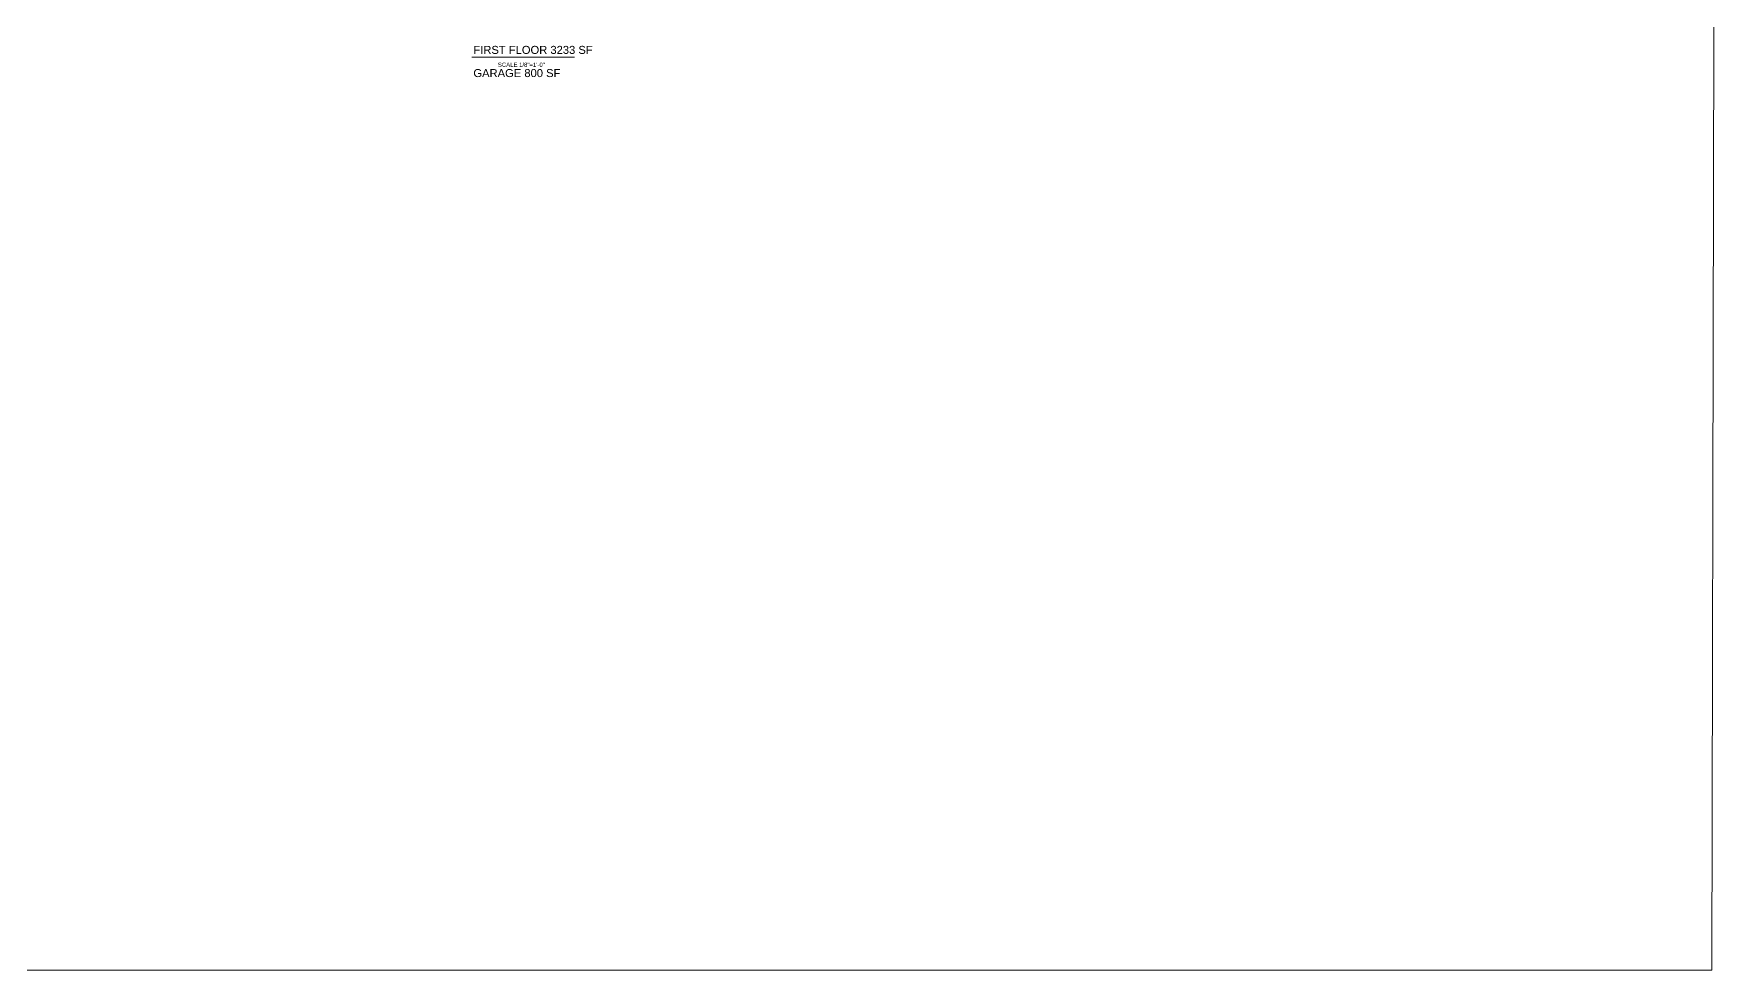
# Model space of a CAD drawing. Extents: x 4834 to 83801, y -13735 to 32221.
# Drawn here: x 13115 to 17855, y -13735 to -11102 of the extents above; entities that cross this region are included whole.
import ezdxf

# ---------------------------------------------------------------- set-up
doc = ezdxf.new("R2010")
doc.units = 0
doc.header["$LTSCALE"] = 8
doc.header["$MEASUREMENT"] = 0
doc.layers.add('A-LIGHT+', color=133, linetype='Continuous', lineweight=9)
doc.layers.add('DIM', color=8, linetype='Continuous', lineweight=5)
doc.layers.add('PDF2_Layer 1', color=7, linetype='Continuous', true_color=0xffffff)
doc.styles.add('PDF Arial', font='arial.ttf')

msp = doc.modelspace()

# ---------------------------------------------------------------- linework, layer by layer
at = {"layer": 'A-LIGHT+'}
msp.add_lwpolyline([(17832.22444, -13734.73788), (8373.6285, -13734.73788), (8373.6285, -2690.99386), (17855.49773, -2741.18456)], close=True, dxfattribs=at)
at = {"layer": 'PDF2_Layer 1', "lineweight": 0}
msp.add_lwpolyline([(14346.14486, -11168.03198), (14634.40824, -11168.03198)], dxfattribs=at)

# ---------------------------------------------------------------- texts
at = {"layer": 'DIM', "char_height": 22.5, "attachment_point": 7, "style": 'PDF Arial'}
for s, insert in [('FIRST FLOOR 3233 SF', (14350.47238, -11159.06372)), ('GARAGE 800 SF', (14350.47238, -11224.22893))]:
    msp.add_mtext(s, dxfattribs=dict(at, insert=insert))
at = {"layer": 'PDF2_Layer 1', "lineweight": 0, "insert": (14419.30572, -11195.47841), "char_height": 12, "attachment_point": 7, "style": 'PDF Arial'}
msp.add_mtext('\\A1;SCALE 1/8"=1\'-0"', dxfattribs=at)

doc.saveas('drawing.dxf')
